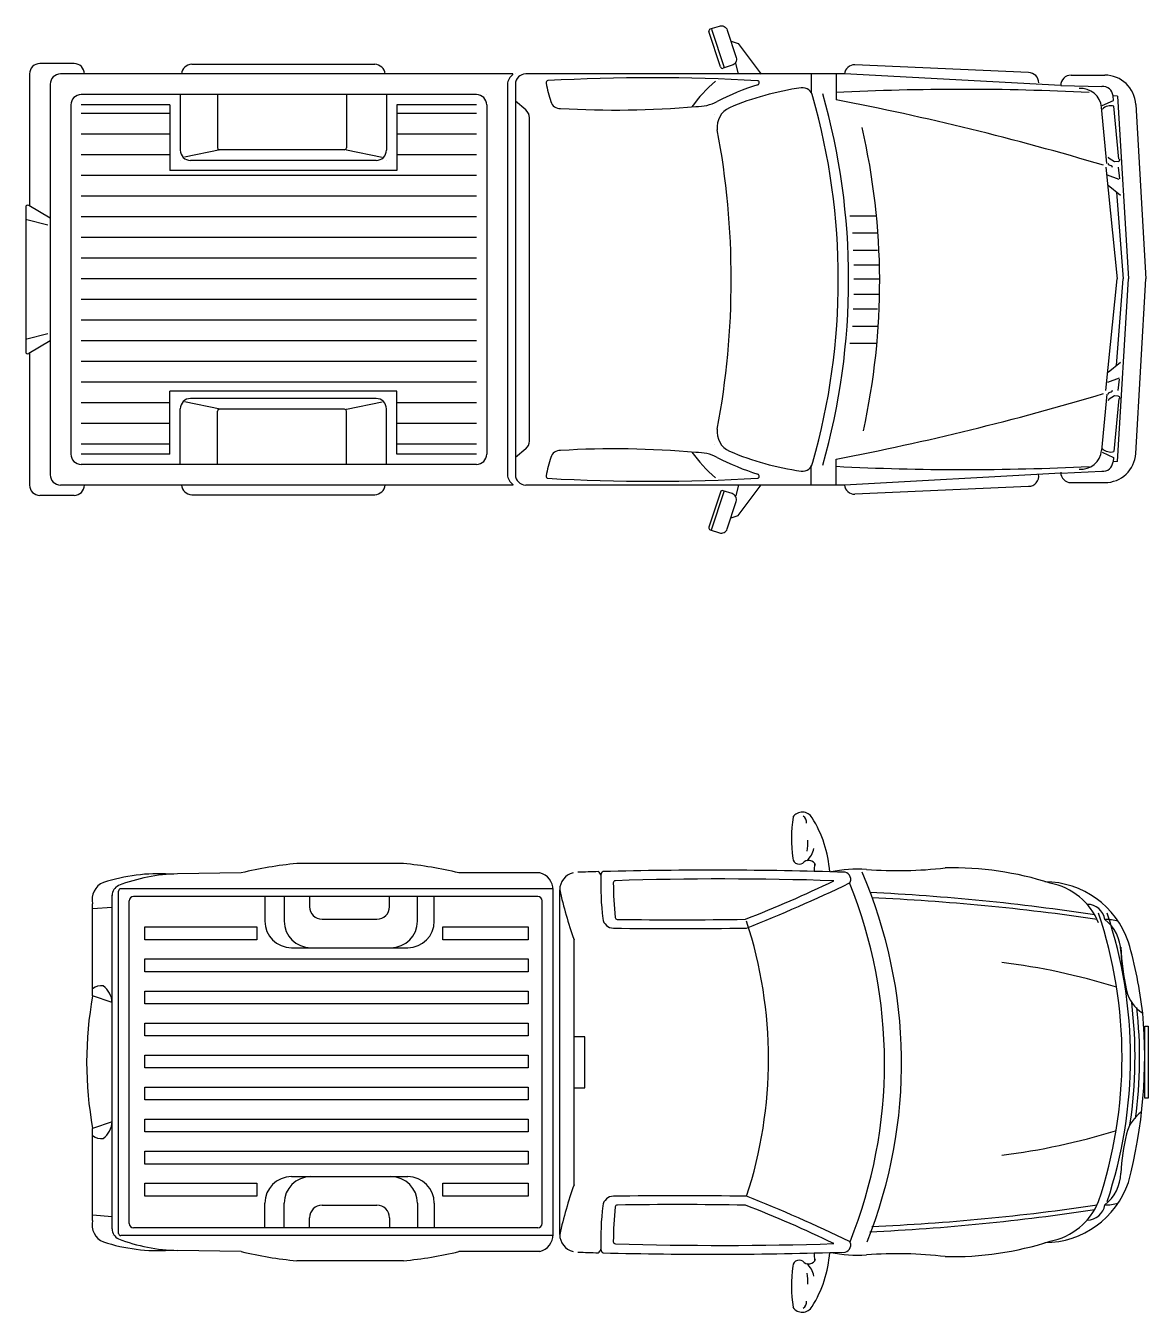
# Model space of a CAD drawing. Extents: x 26.77 to 31.84, y -78.43 to -69.01.
# Drawn here: x 26.77 to 31.84, y -78.43 to -72.61 of the extents above; entities that cross this region are included whole.
import ezdxf

# ---------------------------------------------------------------- set-up
doc = ezdxf.new("R2010")
doc.units = 0
doc.layers.get('0').update_dxf_attribs({"linetype": 'CONTINUOUS'})

# ---------------------------------------------------------------- blocks, each defined once
blk = doc.blocks.new('*X1')
at = {"color": 0}
for p, q in [((347.246, 34), (351.107, 34)), ((362.087, 34), (366.39, 34)), ((347.246, 33), (351.107, 33)), ((362.087, 33), (366.39, 33)), ((347.246, 32), (351.107, 32)), ((362.087, 32), (366.39, 32)), ((347.246, 31), (366.39, 31)), ((347.246, 30), (366.39, 30)), ((347.246, 29), (366.39, 29)), ((347.246, 28), (366.39, 28)), ((347.246, 27), (366.39, 27)), ((347.246, 26), (366.39, 26)), ((347.246, 25), (366.39, 25)), ((347.246, 24), (366.39, 24)), ((347.246, 23), (366.39, 23)), ((347.246, 22), (366.39, 22)), ((347.246, 21), (366.39, 21)), ((347.246, 20), (351.107, 20)), ((362.087, 20), (366.39, 20)), ((347.246, 19), (351.107, 19)), ((362.087, 19), (366.39, 19)), ((347.246, 18), (351.107, 18)), ((362.087, 18), (366.39, 18))]:
    blk.add_line(p, q, dxfattribs=at)

msp = doc.modelspace()

# ---------------------------------------------------------------- linework, layer by layer
at = {"color": 0}
for p, q in [((29.9066, -72.7975), (29.8544, -72.6378)), ((29.8604, -72.626), (29.9018, -72.6126)), ((29.8664, -72.6263), (29.9228, -72.7998)), ((29.9555, -72.681), (29.9866, -72.6913)), ((29.9866, -72.6913), (30.0914, -72.8296)), ((26.9839, -72.7823), (26.8291, -72.7823)), ((27.5161, -72.7854), (28.344, -72.7854)), ((29.9594, -72.7902), (29.9184, -72.8035)), ((29.9879, -72.8296), (29.9762, -72.7805)), ((31.2996, -72.8232), (30.5141, -72.7874)), ((26.7824, -72.829), (26.7824, -73.4259)), ((26.8758, -72.8758), (26.8758, -74.6411)), ((28.9686, -72.829), (26.9226, -72.829)), ((27.0307, -72.829), (27.0307, -72.829)), ((28.9432, -72.8758), (28.9432, -74.6411)), ((28.9686, -72.8322), (28.9686, -72.829)), ((28.9794, -72.8759), (28.9794, -74.641)), ((30.4676, -72.8291), (29.0261, -72.8291)), ((30.3176, -72.8291), (30.3176, -72.9166)), ((30.4295, -72.8291), (30.4295, -72.9463)), ((31.4456, -72.8814), (30.4676, -72.8291)), ((31.4923, -72.8347), (31.6447, -72.8347)), ((31.7455, -72.8754), (31.7455, -72.8754)), ((28.803, -72.9225), (27.016, -72.9225)), ((27.464, -72.9225), (27.464, -73.1737)), ((27.6325, -72.9225), (27.6325, -73.1627)), ((28.2155, -72.9225), (28.2155, -73.1627)), ((28.3964, -72.9225), (28.3964, -73.1737)), ((31.4456, -72.8814), (31.6313, -72.886)), ((31.7015, -72.9294), (31.6821, -72.9282)), ((31.6839, -72.9487), (31.6821, -72.9282)), ((31.7015, -72.9294), (31.7514, -73.7558)), ((26.9693, -72.9692), (26.9693, -74.5477)), ((27.4172, -72.9685), (27.016, -72.9685)), ((27.4172, -72.9685), (27.4172, -73.2664)), ((28.8037, -72.9685), (28.4431, -72.9685)), ((28.4431, -72.9685), (28.4431, -73.2664)), ((28.8498, -72.9692), (28.8498, -74.5477)), ((29.0263, -72.9922), (28.9794, -72.9529)), ((31.6536, -73.2342), (31.6302, -72.9799)), ((31.6332, -72.9721), (31.6839, -72.9487)), ((31.7082, -73.2151), (31.6861, -72.9748)), ((31.7845, -72.9667), (31.8305, -73.7558)), ((29.043, -74.4889), (29.043, -73.028)), ((27.6439, -73.1722), (27.4833, -73.2058)), ((28.2061, -73.172), (27.6325, -73.172)), ((28.2164, -73.1722), (28.377, -73.2058)), ((28.3497, -73.2204), (27.5107, -73.2204)), ((31.6893, -73.2267), (31.6643, -73.2113)), ((31.7051, -73.2252), (31.6893, -73.2267)), ((28.4431, -73.2664), (27.4172, -73.2664)), ((31.6496, -73.2507), (31.7005, -73.7558)), ((31.7092, -73.3067), (31.6563, -73.2874)), ((31.7057, -73.2504), (31.7106, -73.3028)), ((31.7158, -73.3782), (31.6605, -73.3332)), ((31.6984, -73.3634), (31.7271, -73.7558)), ((26.7652, -73.4321), (26.7652, -74.0848)), ((26.8758, -73.4813), (26.7793, -73.424)), ((26.8655, -73.5126), (26.77, -73.4882)), ((30.4913, -73.47), (30.6122, -73.47)), ((30.5032, -73.548), (30.6167, -73.548)), ((30.5075, -73.6259), (30.6167, -73.6259)), ((30.5097, -73.6918), (30.6258, -73.6918)), ((30.5104, -73.7558), (30.6267, -73.7558)), ((31.6496, -74.2608), (31.7005, -73.7558)), ((31.6984, -74.1481), (31.7271, -73.7558)), ((31.7015, -74.5821), (31.7514, -73.7558)), ((31.7845, -74.5448), (31.8305, -73.7558)), ((30.5097, -73.825), (30.6258, -73.825)), ((30.5075, -73.891), (30.6167, -73.891)), ((30.5032, -73.9689), (30.6167, -73.9689)), ((26.8655, -74.0043), (26.77, -74.0287)), ((26.8758, -74.0356), (26.7793, -74.0928)), ((26.7824, -74.091), (26.7824, -74.6878)), ((30.4913, -74.0468), (30.6122, -74.0468)), ((31.7158, -74.1333), (31.6605, -74.1783)), ((31.7092, -74.2048), (31.6563, -74.2241)), ((31.7057, -74.2611), (31.7106, -74.2087)), ((28.4431, -74.2628), (27.4172, -74.2628)), ((27.4172, -74.5484), (27.4172, -74.2628)), ((28.4431, -74.5484), (28.4431, -74.2628)), ((31.6536, -74.2774), (31.6302, -74.5316)), ((27.6439, -74.3446), (27.4833, -74.311)), ((28.3497, -74.2964), (27.5107, -74.2964)), ((28.2164, -74.3446), (28.377, -74.311)), ((31.6893, -74.2848), (31.6643, -74.3002)), ((31.7082, -74.2964), (31.6861, -74.5367)), ((31.7051, -74.2863), (31.6893, -74.2848)), ((27.464, -74.5944), (27.464, -74.3431)), ((28.2061, -74.3448), (27.6325, -74.3448)), ((27.6325, -74.5944), (27.6325, -74.3542)), ((28.2155, -74.5944), (28.2155, -74.3542)), ((28.3964, -74.5944), (28.3964, -74.3431)), ((27.4172, -74.5484), (27.016, -74.5484)), ((28.8037, -74.5484), (28.4431, -74.5484)), ((29.0263, -74.5247), (28.9794, -74.564)), ((29.0263, -74.5247), (28.9794, -74.564)), ((31.6332, -74.5394), (31.6839, -74.5628)), ((31.6839, -74.5628), (31.6821, -74.5833)), ((28.803, -74.5944), (27.016, -74.5944)), ((30.3176, -74.6877), (30.3176, -74.6002)), ((30.4295, -74.6877), (30.4295, -74.5706)), ((31.4458, -74.634), (31.6313, -74.6255)), ((31.7015, -74.5821), (31.6821, -74.5833)), ((31.4458, -74.634), (30.4676, -74.6877)), ((31.4923, -74.6768), (31.6447, -74.6768)), ((26.9839, -74.7345), (26.8291, -74.7345)), ((28.9686, -74.6878), (26.9226, -74.6878)), ((27.0307, -74.6878), (27.0307, -74.6878)), ((27.5161, -74.7314), (28.344, -74.7314)), ((28.9686, -74.6847), (28.9686, -74.6878)), ((30.4676, -74.6877), (29.0261, -74.6877)), ((29.9066, -74.7193), (29.8544, -74.879)), ((29.8664, -74.8906), (29.9228, -74.717)), ((29.9594, -74.7267), (29.9184, -74.7134)), ((29.9879, -74.6872), (29.9762, -74.7363)), ((29.9866, -74.8255), (30.0914, -74.6872)), ((31.2996, -74.6937), (30.5141, -74.7294)), ((29.9555, -74.8359), (29.9866, -74.8255)), ((29.8604, -74.8908), (29.9018, -74.9042)), ((28.4734, -76.3994), (27.9906, -76.3994)), ((27.7399, -76.441), (27.4514, -76.4462)), ((29.0899, -76.441), (28.7241, -76.441)), ((27.1561, -78.0509), (27.1561, -76.5416)), ((27.1851, -78.0711), (27.1851, -76.5233)), ((29.1498, -76.5133), (27.1951, -76.5133)), ((29.1498, -78.0829), (29.1498, -76.5133)), ((29.1799, -78.0759), (29.1799, -76.5185)), ((27.0677, -76.997), (27.0677, -76.5808)), ((27.1561, -76.5976), (27.0677, -76.6043)), ((27.2331, -78.0261), (27.2331, -76.5675)), ((29.0811, -76.5482), (27.2531, -76.5482)), ((27.8467, -76.5485), (27.8467, -76.6597)), ((27.9338, -76.5485), (27.9338, -76.6597)), ((28.049, -76.5494), (28.049, -76.5942)), ((28.4101, -76.5942), (28.4101, -76.5494)), ((28.5366, -76.6597), (28.5366, -76.5485)), ((28.6124, -76.6597), (28.6124, -76.5485)), ((29.1011, -78.0261), (29.1011, -76.5682)), ((28.1056, -76.6508), (28.3535, -76.6508)), ((27.9667, -76.7797), (28.4924, -76.7797)), ((27.1561, -77.0271), (27.0677, -76.997)), ((27.1561, -77.5665), (27.0677, -77.5966)), ((27.0677, -78.0136), (27.0677, -77.5966)), ((27.9667, -77.8147), (28.4924, -77.8147)), ((27.8467, -78.0459), (27.8467, -77.9347)), ((27.9338, -78.0459), (27.9338, -77.9347)), ((28.5366, -77.9347), (28.5366, -78.0459)), ((28.6124, -77.9347), (28.6124, -78.0459)), ((27.1561, -77.996), (27.0677, -77.9893)), ((28.1056, -77.9436), (28.3535, -77.9436)), ((29.0811, -78.0461), (27.2531, -78.0461)), ((28.049, -78.0449), (28.049, -78.0002)), ((28.4101, -78.0002), (28.4101, -78.0449)), ((29.1498, -78.0811), (27.1951, -78.0811)), ((27.7399, -78.1534), (27.4514, -78.1482)), ((29.0899, -78.1534), (28.7241, -78.1534)), ((28.4734, -78.195), (27.9906, -78.195))]:
    msp.add_line(p, q, dxfattribs=at)
for points in [[(29.9018, -72.6126, -0.414214), (29.9371, -72.6306), (29.9774, -72.7549, -0.414214), (29.9594, -72.7902)], [(29.9018, -74.9042, 0.414214), (29.9371, -74.8862), (29.9774, -74.762, 0.414214), (29.9594, -74.7267)]]:
    msp.add_lwpolyline(points, format="xyb", dxfattribs=at)
for points in [[(27.811, -76.7437), (27.3041, -76.7437), (27.3041, -76.6857), (27.811, -76.6857)], [(29.0372, -76.7437), (28.652, -76.7437), (28.652, -76.6857), (29.0372, -76.6857)], [(29.0372, -76.8885), (27.3041, -76.8885), (27.3041, -76.8306), (29.0372, -76.8306)], [(29.0372, -77.0334), (27.3041, -77.0334), (27.3041, -76.9754), (29.0372, -76.9754)], [(29.0372, -77.1782), (27.3041, -77.1782), (27.3041, -77.1203), (29.0372, -77.1203)], [(29.2441, -77.4126), (29.2938, -77.4126), (29.2938, -77.1818), (29.2441, -77.1818)], [(31.8414, -77.4593), (31.8252, -77.4593), (31.8252, -77.135), (31.8414, -77.135)], [(29.0372, -77.323), (27.3041, -77.323), (27.3041, -77.2651), (29.0372, -77.2651)], [(29.0372, -77.4679), (27.3041, -77.4679), (27.3041, -77.41), (29.0372, -77.41)], [(29.0372, -77.6127), (27.3041, -77.6127), (27.3041, -77.5548), (29.0372, -77.5548)], [(29.0372, -77.7576), (27.3041, -77.7576), (27.3041, -77.6997), (29.0372, -77.6997)], [(27.811, -77.9024), (27.3041, -77.9024), (27.3041, -77.8445), (27.811, -77.8445)], [(29.0372, -77.9024), (28.652, -77.9024), (28.652, -77.8445), (29.0372, -77.8445)]]:
    msp.add_lwpolyline(points, close=True, dxfattribs=at)
for centre, radius, start, end in [((29.8633, -72.6349), 0.00934, 107.98598, 198.11074), ((26.8291, -72.829), 0.0467, 90, 180), ((26.9839, -72.829), 0.0467, 360, 90), ((27.5179, -72.8339), 0.0485, 92.13626, 174.3776), ((28.3422, -72.8339), 0.0485, 5.6224, 87.86374), ((29.9155, -72.7946), 0.00934, 198.11074, 287.98598), ((30.5141, -72.8341), 0.0467, 90, 173.8593), ((31.2996, -72.8699), 0.0467, 0, 90), ((26.7825, -72.8291), 0.0000934, 90, 180), ((26.9226, -72.8758), 0.0467, 90, 180), ((28.9431, -72.8291), 0.0000934, 0, 90), ((29.0013, -72.8805), 0.0583, 124.06127, 175.34693), ((28.9795, -72.8292), 0.0000934, 90, 180), ((29.0261, -72.8759), 0.0467, 90, 180), ((29.1108, -72.8292), 0.0000934, 8.58462, 81.16137), ((29.1273, -72.8688), 0.00934, 93.18219, 191.42533), ((29.9501, -72.7025), 0.8487, 191.42533, 197.25056), ((29.5965, -81.3084), 8.462, 86.76702, 93.18219), ((30.3504, -73.4001), 0.712, 130.93883, 143.64534), ((30.4255, -73.9884), 1.1639, 107.47175, 117.31518), ((30.0732, -72.8692), 0.00934, 287.47175, 86.76702), ((31.4923, -72.8814), 0.0467, 90, 180), ((31.5302, -72.8348), 0.0000934, 90, 180), ((31.6447, -72.9749), 0.1401, 3.33302, 90), ((27.016, -72.9692), 0.0467, 90, 180), ((28.803, -72.9692), 0.0467, 0, 90), ((28.8497, -72.9226), 0.0000934, 0, 90), ((28.9431, -72.9226), 0.0000934, 0, 90), ((30.4418, -74.1332), 1.2525, 97.80725, 113.21024), ((30.278, -72.9386), 0.0467, 8.0918, 97.80725), ((27.4246, -73.7584), 3.0151, 344.09224, 15.90776), ((27.4247, -73.7584), 3.0617, 344.08316, 15.91684), ((31.0057, -84.175), 11.2761, 87.10942, 92.92926), ((31.5372, -72.9885), 0.0934, 5.2588, 95.2588), ((31.6355, -72.9325), 0.0467, 5.2588, 95.2588), ((28.9963, -73.028), 0.0467, 0, 50.05015), ((29.1818, -72.9411), 0.0443, 197.25056, 272.82358), ((29.429, -68.7942), 4.1983, 266.65409, 275.01078), ((29.7998, -72.7768), 0.1996, 268.84129, 297.31518), ((29.985, -73.0679), 0.0934, 113.21024, 188.44198), ((29.9466, -72.9828), 0.0000934, 113.28857, 126.82782), ((28.1252, -84.9805), 12.2528, 73.33581, 79.16031), ((31.6717, -73.0275), 0.0546, 74.81041, 133.86089), ((29.0429, -73.0062), 0.0000934, 0, 50.05015), ((29.8817, -73.0129), 0.0000934, 9.34554, 72.23868), ((26.2799, -73.7584), 3.6755, 349.38955, 10.61045), ((27.5211, -73.7698), 3.1057, 347.47637, 12.99307), ((27.6418, -73.1627), 0.00934, 180, 270), ((28.2061, -73.1627), 0.00934, 270, 0), ((28.2145, -73.1814), 0.00934, 78.1936, 90), ((29.9028, -73.1539), 0.0000934, 24.50687, 187.49452), ((27.5107, -73.1737), 0.0467, 180, 270), ((27.464, -73.2203), 0.0000934, 180, 270), ((28.3497, -73.1737), 0.0467, 270, 0), ((28.3963, -73.2203), 0.0000934, 270, 0), ((31.6692, -73.2034), 0.00934, 185.2588, 238.4186), ((31.7042, -73.2159), 0.00934, 275.2588, 5.2588), ((31.6683, -73.2333), 0.00934, 185.2588, 250.81339), ((30.6987, -76.0196), 2.9409, 70.65031, 70.81339), ((31.67, -73.2537), 0.00934, 5.2588, 70.65031), ((26.7745, -73.4321), 0.00934, 59.32746, 180), ((26.7745, -74.0848), 0.00934, 180, 300.67254), ((28.1252, -62.5364), 12.2528, 280.83969, 286.66419), ((31.6683, -74.2782), 0.00934, 109.18661, 174.7412), ((30.6987, -71.4919), 2.9409, 289.18661, 289.34969), ((31.67, -74.2578), 0.00934, 289.34969, 354.7412), ((27.5107, -74.3431), 0.0467, 90, 180), ((28.3497, -74.3431), 0.0467, 0, 90), ((31.6692, -74.3081), 0.00934, 121.5814, 174.7412), ((31.7042, -74.2956), 0.00934, 354.7412, 84.7412), ((27.6418, -74.3542), 0.00934, 90, 180), ((28.2061, -74.3542), 0.00934, 0, 90), ((28.2145, -74.3355), 0.00934, 270, 281.8064), ((29.985, -74.4489), 0.0934, 171.55802, 246.78976), ((28.9963, -74.4889), 0.0467, 309.94985, 0), ((29.8817, -74.5039), 0.0000934, 287.76132, 350.65446), ((27.016, -74.5477), 0.0467, 180, 270), ((28.803, -74.5477), 0.0467, 270, 0), ((28.803, -74.5477), 0.0467, 270, 0), ((29.9501, -74.8143), 0.8487, 162.74944, 168.57467), ((29.1818, -74.5758), 0.0443, 87.17642, 162.74944), ((29.429, -78.7226), 4.1983, 84.98922, 93.34591), ((30.3504, -74.1167), 0.712, 216.35466, 229.06117), ((29.7998, -74.74), 0.1996, 62.68482, 91.15871), ((30.4255, -73.5285), 1.1639, 242.68482, 252.52825), ((29.9466, -74.534), 0.0000934, 233.17218, 246.71143), ((30.4418, -73.3836), 1.2525, 246.78976, 262.19275), ((31.5372, -74.523), 0.0934, 264.7412, 354.7412), ((31.6717, -74.484), 0.0546, 226.13911, 285.18959), ((31.6447, -74.5367), 0.1401, 270, 356.66698), ((28.9431, -74.5943), 0.0000934, 270, 0), ((30.278, -74.5783), 0.0467, 262.19275, 351.9082), ((31.0057, -63.3418), 11.2761, 267.07074, 272.89058), ((31.6355, -74.579), 0.0467, 264.7412, 354.7412), ((26.9226, -74.6411), 0.0467, 180, 270), ((29.0013, -74.6364), 0.0583, 184.65307, 235.93873), ((29.0261, -74.641), 0.0467, 180, 270), ((29.1273, -74.6481), 0.00934, 168.57467, 266.81781), ((29.5965, -66.2085), 8.462, 266.81781, 273.23298), ((30.0732, -74.6476), 0.00934, 273.23298, 72.52825), ((31.2996, -74.6469), 0.0467, 270, 9.11678), ((31.4923, -74.6301), 0.0467, 180, 270), ((31.5302, -74.6767), 0.0000934, 180, 270), ((26.8291, -74.6878), 0.0467, 180, 270), ((26.9839, -74.6878), 0.0467, 270, 0), ((27.5179, -74.683), 0.0485, 185.6224, 267.86374), ((28.3422, -74.683), 0.0485, 272.13626, 354.3776), ((28.9431, -74.6877), 0.0000934, 270, 0), ((29.1108, -74.6876), 0.0000934, 278.83863, 351.41538), ((29.1108, -74.6876), 0.0000934, 278.83863, 351.41538), ((29.1108, -74.6876), 0.0000934, 278.83863, 351.41538), ((29.9155, -74.7223), 0.00934, 72.01402, 161.88926), ((30.5141, -74.6827), 0.0467, 186.1407, 270), ((29.8633, -74.8819), 0.00934, 161.88926, 252.01402), ((30.8804, -76.2841), 0.6525, 171.64583, 188.01288), ((30.2771, -76.2173), 0.0508, 29.83191, 146.49271), ((30.2651, -76.2122), 0.0309, 350.99437, 60.33746), ((29.8702, -76.4742), 0.5319, 4.07278, 32.03089), ((29.9459, -76.3007), 0.3562, 353.04429, 1.22455), ((30.2253, -76.3083), 0.1065, 312.63539, 348.03433), ((28.1611, -78.2031), 1.8118, 95.401, 103.44235), ((28.3029, -78.2031), 1.8118, 76.55765, 84.599), ((29.8649, -95.3874), 18.9585, 88.17064, 91.47744), ((30.2631, -76.3732), 0.0289, 183.67319, 321.65386), ((30.3054, -76.4195), 0.0341, 21.11649, 139.97929), ((30.5934, -76.4259), 0.2623, 174.58964, 182.22503), ((30.5286, -77.012), 0.5878, 86.24728, 102.11488), ((30.7088, -74.6466), 1.7846, 265.44584, 276.91367), ((30.9509, -77.8845), 1.4666, 72.24225, 91.0672), ((27.1474, -76.5607), 0.0821, 112.00639, 194.12939), ((27.3668, -77.2596), 0.8144, 86.48189, 107.89397), ((27.463, -77.2129), 0.7668, 90.87091, 111.32639), ((29.0701, -76.5185), 0.08, 360, 75.67039), ((29.2599, -76.5185), 0.08, 104.32961, 180), ((29.8649, -95.3874), 18.9585, 91.54101, 91.82132), ((29.3403, -76.4581), 0.0268, 15.2426, 56.73752), ((30.6768, -76.4945), 1.3113, 178.10131, 186.72803), ((29.383, -76.4505), 0.0168, 114.46095, 182.01573), ((29.4323, -76.4866), 0.01, 91.78844, 179.92702), ((30.8688, -76.4881), 1.4465, 179.94011, 186.13992), ((29.9218, -91.7776), 15.3088, 88.13498, 91.83428), ((27.9496, -71.3457), 5.6949, 291.32465, 295.70895), ((27.4905, -70.2711), 6.9019, 291.54117, 295.76211), ((30.4633, -76.4707), 0.0329, 324.64106, 78.09371), ((28.4747, -77.3014), 2.174, 338.18364, 22.00142), ((28.5517, -77.3014), 2.174, 338.18364, 23.38577), ((31.373, -76.882), 0.4, 18.67449, 90), ((27.2061, -76.5435), 0.05, 116.11799, 180.00005), ((27.2061, -76.5137), 0.05, 179.59192, 180), ((27.1951, -76.5233), 0.01, 90, 179.99995), ((27.1951, -76.5233), 0.01, 90, 180.00005), ((31.2071, -76.0569), 2.0791, 192.82742, 199.27753), ((30.136, -86.1746), 9.6546, 81.28219, 87.35144), ((31.3398, -76.782), 0.3, 22.48664, 78.81946), ((27.2531, -76.5682), 0.02, 90, 180), ((28.1056, -76.5942), 0.0566, 180, 270), ((28.3535, -76.5942), 0.0566, 270, 360), ((29.0811, -76.5682), 0.02, 0, 90), ((30.1527, -86.5335), 9.9887, 81.61054, 87.48624), ((31.5656, -76.6636), 0.08, 8.15113, 90.55088), ((27.9667, -76.6597), 0.12, 180, 270), ((28.0538, -76.6597), 0.12, 180, 270), ((28.4166, -76.6597), 0.12, 270, 360), ((28.4924, -76.6597), 0.12, 270, 360), ((29.424, -76.6412), 0.05, 187.96438, 269.09203), ((29.4405, -76.6415), 0.01, 187.63407, 269.15317), ((29.7121, -55.4363), 21.217, 269.26781, 270.82696), ((30.0181, -76.641), 0.01, 270.95923, 284.02008), ((28.1316, -77.2819), 1.9926, 341.82236, 18.17764), ((29.6631, -77.2754), 2.0597, 341.55565, 18.44435), ((31.6486, -76.8717), 0.2195, 74.96563, 90.99098), ((31.5265, -76.8028), 0.1915, 2.2327, 51.84568), ((29.7016, -77.2754), 2.0597, 341.55565, 18.44435), ((29.7123, -55.7534), 20.9398, 269.20668, 270.85468), ((348.1089, -77.2972), 318.8649, 179.900478, 180.099522), ((32.7125, -76.7476), 0.9951, 181.66606, 193.12211), ((29.8691, -77.2972), 1.9596, 6.4967, 16.09434), ((32.5349, -76.769), 0.8175, 181.84469, 194.48469), ((30.8325, -79.7125), 2.8867, 72.66384, 83.11408), ((27.1069, -77.0151), 0.0638, 82.30126, 127.90197), ((27.0539, -77.0339), 0.1025, 3.7797, 53.08037), ((28.7166, -77.2968), 1.6759, 169.69359, 190.30641), ((31.9035, -76.9362), 0.1644, 193.12211, 238.01176), ((29.7217, -77.2754), 2.0597, 351.49107, 6.92985), ((29.7424, -77.2754), 2.0597, 352.29551, 6.29274), ((29.61, -77.2754), 2.2152, 345.22328, 5.17908), ((31.9035, -77.6582), 0.1644, 124.06999, 166.87789), ((27.0539, -77.5597), 0.1025, 306.91963, 356.2203), ((27.1069, -77.5785), 0.0638, 232.09803, 277.69874), ((30.8325, -74.8512), 2.8867, 276.88592, 287.33616), ((32.5349, -77.8253), 0.8175, 165.51531, 178.15531), ((27.9667, -77.9347), 0.12, 90, 180), ((28.0538, -77.9347), 0.12, 90, 180), ((28.4166, -77.9347), 0.12, 0, 90), ((28.4924, -77.9347), 0.12, 0, 90), ((31.5265, -77.7916), 0.1915, 308.15432, 357.7673), ((31.2071, -78.5375), 2.0791, 160.72247, 167.17258), ((31.373, -77.7123), 0.4, 270, 341.32551), ((29.424, -77.9531), 0.05, 90.90797, 172.03562), ((29.7123, -98.8409), 20.9398, 89.14532, 90.79332), ((29.7121, -99.1581), 21.217, 89.17304, 90.73219), ((27.4905, -84.3233), 6.9019, 64.23966, 68.45883), ((31.3398, -77.8123), 0.3, 281.18054, 337.51336), ((31.6486, -77.7227), 0.2195, 269.00902, 285.03437), ((28.1056, -78.0002), 0.0566, 90, 180), ((28.3535, -78.0002), 0.0566, 0, 90), ((30.6768, -78.0998), 1.3113, 173.27197, 181.89869), ((30.8688, -78.1063), 1.4465, 173.86008, 180.05989), ((29.4405, -77.9529), 0.01, 90.84683, 172.36593), ((30.0181, -77.9534), 0.01, 75.97992, 89.04077), ((27.9496, -83.2487), 5.6949, 64.29105, 68.67535), ((30.136, -68.4198), 9.6546, 272.64856, 278.71781), ((30.1527, -68.0609), 9.9887, 272.51376, 278.38946), ((31.5656, -77.9308), 0.08, 269.44912, 351.84887), ((27.1474, -78.0336), 0.0821, 165.87061, 247.99361), ((27.2061, -78.0509), 0.05, 179.99995, 243.88201), ((27.2531, -78.0261), 0.02, 180, 270), ((29.0811, -78.0261), 0.02, 270, 0), ((27.3668, -77.3347), 0.8144, 252.10603, 273.51811), ((27.2061, -78.0807), 0.05, 180, 180.40808), ((27.463, -77.3815), 0.7668, 248.67361, 269.12909), ((27.1951, -78.0711), 0.01, 179.99995, 270), ((29.0701, -78.0759), 0.08, 284.32961, 0), ((29.2599, -78.0759), 0.08, 180, 255.67039), ((29.4323, -78.1078), 0.01, 180.07298, 268.21156), ((30.4633, -78.1236), 0.0329, 281.90629, 35.35894), ((30.9509, -76.7098), 1.4666, 268.9328, 287.75775), ((28.1611, -76.3912), 1.8118, 256.55765, 264.599), ((28.3029, -76.3912), 1.8118, 275.401, 283.44235), ((29.8649, -59.207), 18.9585, 268.17868, 268.45899), ((29.3403, -78.1362), 0.0268, 303.26248, 344.7574), ((29.383, -78.1439), 0.0168, 177.98427, 245.53905), ((29.8649, -59.207), 18.9585, 268.52256, 271.82936), ((29.9218, -62.8168), 15.3088, 268.16572, 271.86502), ((29.8702, -78.1201), 0.5319, 327.96911, 355.92722), ((30.5934, -78.1685), 0.2623, 177.77497, 185.41036), ((30.5286, -77.5823), 0.5878, 257.88512, 273.75272), ((30.7088, -79.9478), 1.7846, 83.08633, 94.55416), ((30.8804, -78.3103), 0.6525, 171.98712, 188.35417), ((30.2631, -78.2212), 0.0289, 38.34614, 176.32681), ((30.3054, -78.1749), 0.0341, 220.02071, 338.88351), ((30.2253, -78.2861), 0.1065, 11.96567, 47.36461), ((29.9459, -78.2937), 0.3562, 358.77545, 6.95571), ((30.2771, -78.377), 0.0508, 213.50729, 330.16809), ((30.2651, -78.3822), 0.0309, 299.66254, 9.00563)]:
    msp.add_arc(centre, radius, start, end, dxfattribs=at)

# ---------------------------------------------------------------- block references
at = {"color": 0, "xscale": 0.0934230125000006, "yscale": 0.0934230124999971, "zscale": 0.0934230125, "rotation": 180}
msp.add_blockref('*X1', (61.2445, -71.3264), dxfattribs=at)

doc.saveas('drawing.dxf')
